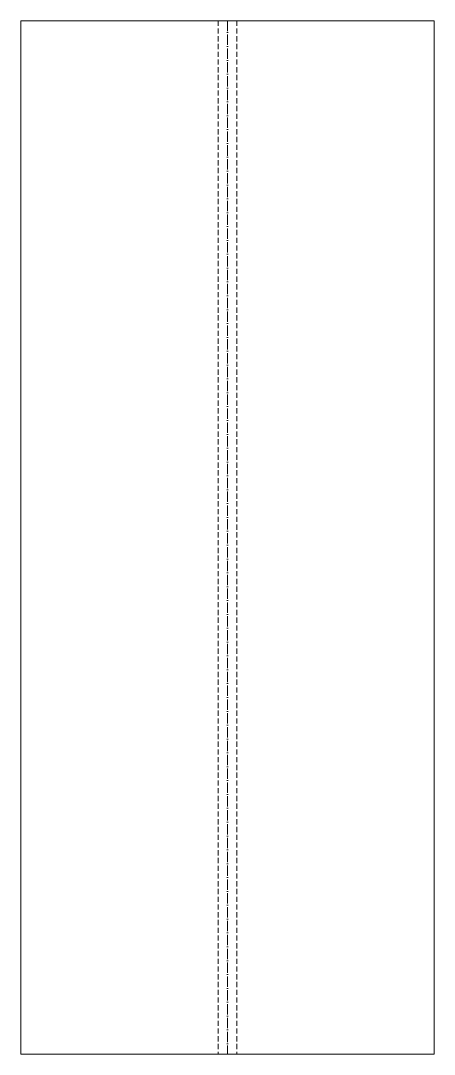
# Model space of a CAD drawing. Header units: metres. Extents: x -100 to 100, y 0 to 500.
import ezdxf

# ---------------------------------------------------------------- set-up
doc = ezdxf.new("R2010")
doc.units = ezdxf.units.M
doc.linetypes.add('MV_hartlijn_staal', pattern=[6.6, 5, -0.8, 0, -0.8])
doc.linetypes.add('MV_hidden', pattern=[3.75, 2.5, -1.25])
doc.layers.add('A-DETL-GENF', color=92, linetype='Continuous', lineweight=18)

# ---------------------------------------------------------------- blocks, each defined once
blk = doc.blocks.new('28 Staalprofielen- IPE_HEA_HEB 2d - HEB200-5066371-00_0 Basismaterialen')
at = {"layer": 'A-DETL-GENF'}
for p, q in [((-100, 500), (100, 500)), ((-100, 0), (-100, 500)), ((100, 500), (100, 0)), ((100, 0), (-100, 0))]:
    blk.add_line(p, q, dxfattribs=at)
at = {"layer": 'A-DETL-GENF', "linetype": 'MV_hidden'}
for p, q in [((-4.5, 500), (-4.5, 0)), ((4.5, 500), (4.5, 0))]:
    blk.add_line(p, q, dxfattribs=at)
at = {"layer": 'A-DETL-GENF', "linetype": 'MV_hartlijn_staal', "lineweight": 13}
blk.add_line((0, 500), (0, 0), dxfattribs=at)

msp = doc.modelspace()

# ---------------------------------------------------------------- block references
msp.add_blockref('28 Staalprofielen- IPE_HEA_HEB 2d - HEB200-5066371-00_0 Basismaterialen', (0, 0))

doc.saveas('drawing.dxf')
